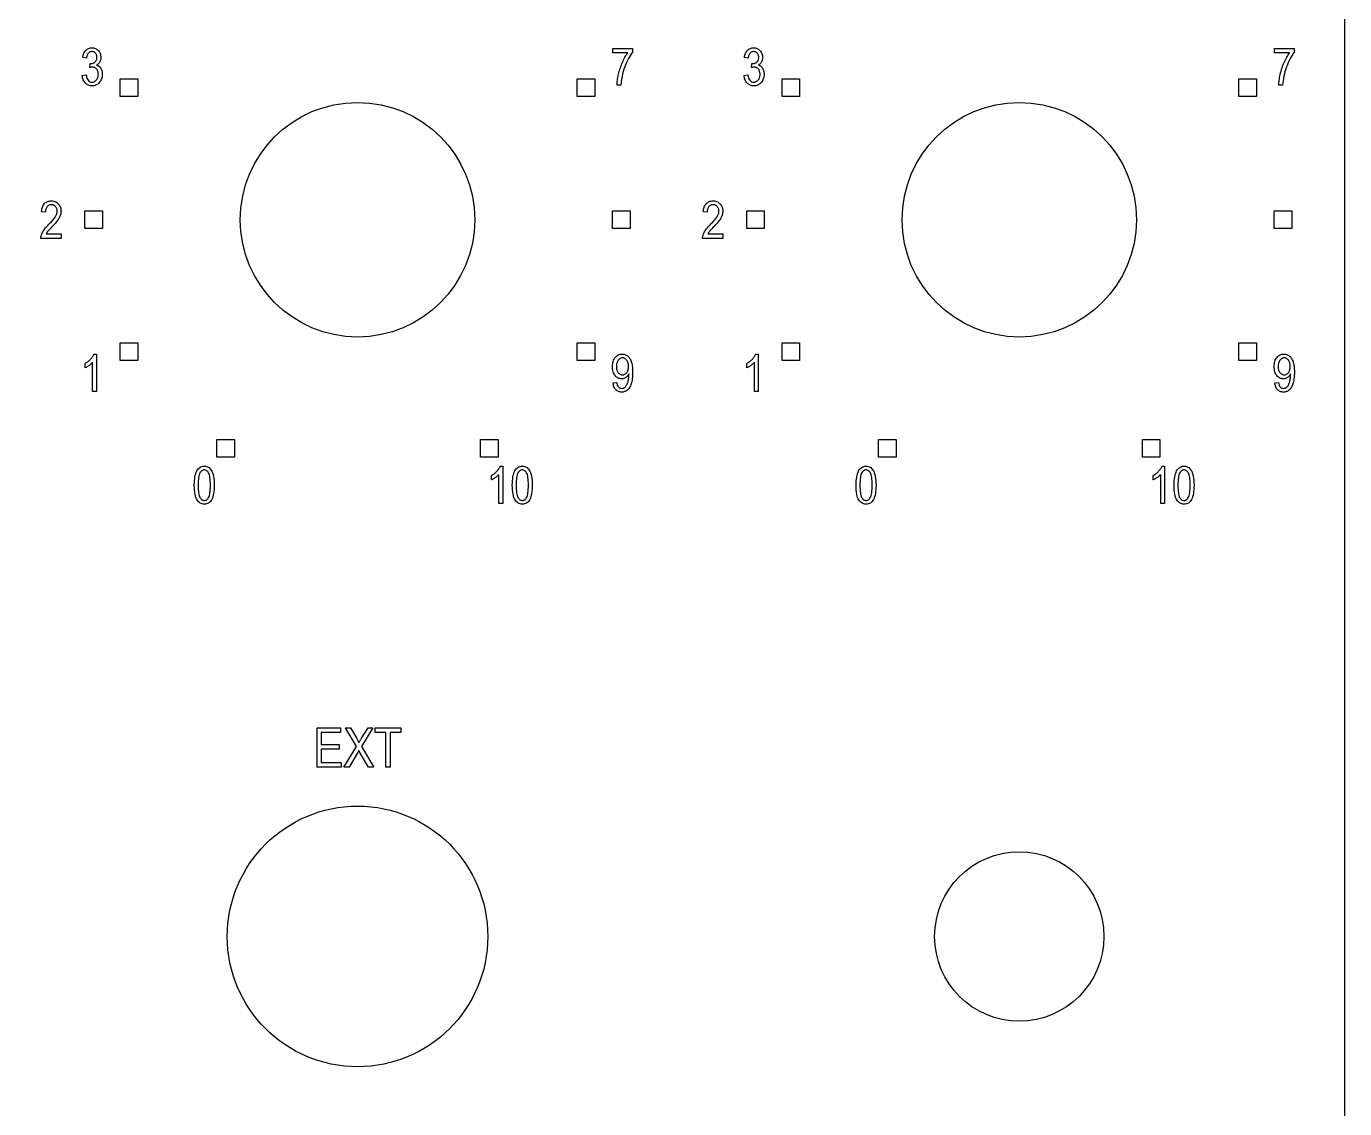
# Model space of a CAD drawing. Header units: millimetres. Extents: x 0 to 81, y 0 to 514.
# Drawn here: x 40.46 to 80.94, y 319.71 to 352.94 of the extents above; entities that cross this region are included whole.
import ezdxf

# ---------------------------------------------------------------- set-up
doc = ezdxf.new("R2010")
doc.units = ezdxf.units.MM
for name, color, linetype in [('CUT', 1, 'CONTINUOUS'), ('LEGEND', 2, 'CONTINUOUS'), ('OUTLINE', 7, 'CONTINUOUS')]:
    doc.layers.add(name, color=color, linetype=linetype)

msp = doc.modelspace()

# ---------------------------------------------------------------- linework, layer by layer
at = {"layer": 'CUT'}
for centre, radius in [((50.63, 347), 3.6), ((70.95, 347), 3.6), ((50.63, 325), 4), ((70.95, 325), 2.6)]:
    msp.add_circle(centre, radius, dxfattribs=at)
at = {"layer": 'LEGEND'}
for points in [[(42.1776, 351.4297), (42.2933, 351.4484), (42.304, 351.3957), (42.3181, 351.35), (42.3357, 351.3113), (42.3567, 351.2797), (42.3812, 351.2551), (42.4091, 351.2375), (42.4405, 351.227), (42.4753, 351.2234), (42.4947, 351.2245), (42.5134, 351.2276), (42.5315, 351.2328), (42.5489, 351.2401), (42.5657, 351.2495), (42.5818, 351.261), (42.5972, 351.2746), (42.612, 351.2902), (42.6256, 351.3076), (42.6373, 351.3261), (42.6472, 351.3459), (42.6554, 351.3669), (42.6617, 351.3891), (42.6662, 351.4126), (42.6689, 351.4373), (42.6698, 351.4633), (42.669, 351.4877), (42.6665, 351.5108), (42.6624, 351.5328), (42.6565, 351.5535), (42.6491, 351.573), (42.6399, 351.5913), (42.6292, 351.6084), (42.6167, 351.6242), (42.603, 351.6385), (42.5886, 351.6509), (42.5735, 351.6614), (42.5575, 351.6699), (42.5408, 351.6766), (42.5234, 351.6813), (42.5052, 351.6842), (42.4862, 351.6852), (42.4778, 351.6849), (42.4689, 351.6842), (42.4594, 351.683), (42.4495, 351.6812), (42.4391, 351.6791), (42.4282, 351.6764), (42.4169, 351.6732), (42.405, 351.6695), (42.4183, 351.793), (42.4362, 351.7914), (42.457, 351.7922), (42.4768, 351.7947), (42.4956, 351.7988), (42.5134, 351.8045), (42.5302, 351.8119), (42.546, 351.8208), (42.5607, 351.8315), (42.5745, 351.8438), (42.587, 351.8574), (42.5978, 351.8721), (42.6069, 351.888), (42.6144, 351.9049), (42.6202, 351.9229), (42.6243, 351.942), (42.6268, 351.9623), (42.6276, 351.9836), (42.6269, 352.0032), (42.6249, 352.0219), (42.6214, 352.0395), (42.6165, 352.0562), (42.6102, 352.0718), (42.6026, 352.0865), (42.5935, 352.1002), (42.5831, 352.1129), (42.5717, 352.1243), (42.5596, 352.1343), (42.547, 352.1426), (42.5337, 352.1495), (42.5198, 352.1549), (42.5053, 352.1587), (42.4902, 352.161), (42.4745, 352.1617), (42.4582, 352.1609), (42.4426, 352.1585), (42.4276, 352.1545), (42.4133, 352.1489), (42.3996, 352.1417), (42.3866, 352.1329), (42.3742, 352.1225), (42.3624, 352.1105), (42.3515, 352.0969), (42.3416, 352.0817), (42.3328, 352.0648), (42.325, 352.0462), (42.3182, 352.026), (42.3125, 352.0041), (42.3078, 351.9806), (42.3042, 351.9555), (42.1894, 351.9805), (42.1957, 352.0161), (42.2037, 352.0494), (42.2135, 352.0805), (42.2249, 352.1094), (42.2381, 352.136), (42.2529, 352.1604), (42.2695, 352.1825), (42.2878, 352.2023), (42.3074, 352.2199), (42.3281, 352.2352), (42.3497, 352.248), (42.3724, 352.2586), (42.396, 352.2668), (42.4207, 352.2727), (42.4463, 352.2762), (42.473, 352.2773), (42.5009, 352.276), (42.5278, 352.2721), (42.5537, 352.2655), (42.5784, 352.2563), (42.6021, 352.2444), (42.6247, 352.2299), (42.6462, 352.2127), (42.6667, 352.193), (42.6854, 352.1712), (42.7016, 352.148), (42.7153, 352.1235), (42.7265, 352.0977), (42.7352, 352.0704), (42.7414, 352.0418), (42.7451, 352.0118), (42.7464, 351.9805), (42.7459, 351.9612), (42.7443, 351.9425), (42.7416, 351.9244), (42.7379, 351.9068), (42.7331, 351.8898), (42.7273, 351.8734), (42.7204, 351.8575), (42.7124, 351.8422), (42.7035, 351.8276), (42.6937, 351.8137), (42.6831, 351.8007), (42.6717, 351.7885), (42.6594, 351.7771), (42.6463, 351.7665), (42.6323, 351.7567), (42.6175, 351.7477), (42.6312, 351.7434), (42.6444, 351.7386), (42.6569, 351.7331), (42.6689, 351.727), (42.6802, 351.7202), (42.6909, 351.7128), (42.701, 351.7048), (42.7105, 351.6961), (42.7194, 351.6867), (42.7279, 351.6766), (42.736, 351.6657), (42.7437, 351.6541), (42.7509, 351.6417), (42.7576, 351.6286), (42.7639, 351.6147), (42.7698, 351.6), (42.7751, 351.5847), (42.7797, 351.569), (42.7836, 351.5529), (42.7868, 351.5363), (42.7893, 351.5193), (42.7911, 351.5019), (42.7921, 351.484), (42.7925, 351.4656), (42.791, 351.4271), (42.7867, 351.3903), (42.7794, 351.3553), (42.7692, 351.3222), (42.7562, 351.2908), (42.7402, 351.2612), (42.7213, 351.2334), (42.6995, 351.2074), (42.6757, 351.1839), (42.6507, 351.1635), (42.6246, 351.1462), (42.5974, 351.1321), (42.569, 351.1211), (42.5394, 351.1133), (42.5087, 351.1086), (42.4769, 351.107), (42.4474, 351.1084), (42.419, 351.1125), (42.3918, 351.1193), (42.3657, 351.1289), (42.3408, 351.1412), (42.317, 351.1562), (42.2944, 351.174), (42.273, 351.1945), (42.2532, 351.2173), (42.2357, 351.242), (42.2204, 351.2686), (42.2073, 351.2971), (42.1965, 351.3274), (42.188, 351.3596), (42.1817, 351.3937), (42.1776, 351.4297)], [(58.466, 352.1227), (58.466, 352.2578), (59.0738, 352.2578), (59.0738, 352.1484), (59.0403, 352.1026), (59.0078, 352.0535), (58.9764, 352.001), (58.946, 351.9452), (58.9167, 351.8861), (58.8883, 351.8236), (58.861, 351.7578), (58.8347, 351.6887), (58.8103, 351.618), (58.7886, 351.5474), (58.7697, 351.477), (58.7535, 351.4067), (58.74, 351.3367), (58.7292, 351.2667), (58.7212, 351.197), (58.716, 351.1273), (58.5972, 351.1273), (58.5984, 351.164), (58.6009, 351.2022), (58.6047, 351.2419), (58.6098, 351.283), (58.6162, 351.3256), (58.6238, 351.3698), (58.6327, 351.4154), (58.6429, 351.4625), (58.6543, 351.5101), (58.6666, 351.5571), (58.68, 351.6035), (58.6944, 351.6494), (58.7098, 351.6947), (58.7262, 351.7395), (58.7436, 351.7837), (58.762, 351.8273), (58.7812, 351.8699), (58.8007, 351.9108), (58.8205, 351.9502), (58.8408, 351.9879), (58.8613, 352.024), (58.8823, 352.0585), (58.9036, 352.0914), (58.9253, 352.1227)], [(62.4976, 351.4297), (62.6133, 351.4484), (62.624, 351.3957), (62.6381, 351.35), (62.6557, 351.3113), (62.6767, 351.2797), (62.7012, 351.2551), (62.7291, 351.2375), (62.7605, 351.227), (62.7953, 351.2234), (62.8147, 351.2245), (62.8334, 351.2276), (62.8515, 351.2328), (62.8689, 351.2401), (62.8857, 351.2495), (62.9018, 351.261), (62.9172, 351.2746), (62.932, 351.2902), (62.9456, 351.3076), (62.9573, 351.3261), (62.9672, 351.3459), (62.9754, 351.3669), (62.9817, 351.3891), (62.9862, 351.4126), (62.9889, 351.4373), (62.9898, 351.4633), (62.989, 351.4877), (62.9865, 351.5108), (62.9824, 351.5328), (62.9765, 351.5535), (62.9691, 351.573), (62.9599, 351.5913), (62.9492, 351.6084), (62.9367, 351.6242), (62.923, 351.6385), (62.9086, 351.6509), (62.8935, 351.6614), (62.8775, 351.6699), (62.8608, 351.6766), (62.8434, 351.6813), (62.8252, 351.6842), (62.8062, 351.6852), (62.7978, 351.6849), (62.7889, 351.6842), (62.7794, 351.683), (62.7695, 351.6812), (62.7591, 351.6791), (62.7482, 351.6764), (62.7369, 351.6732), (62.725, 351.6695), (62.7383, 351.793), (62.7562, 351.7914), (62.777, 351.7922), (62.7968, 351.7947), (62.8156, 351.7988), (62.8334, 351.8045), (62.8502, 351.8119), (62.866, 351.8208), (62.8807, 351.8315), (62.8945, 351.8438), (62.907, 351.8574), (62.9178, 351.8721), (62.9269, 351.888), (62.9344, 351.9049), (62.9402, 351.9229), (62.9443, 351.942), (62.9468, 351.9623), (62.9476, 351.9836), (62.9469, 352.0032), (62.9449, 352.0219), (62.9414, 352.0395), (62.9365, 352.0562), (62.9302, 352.0718), (62.9226, 352.0865), (62.9135, 352.1002), (62.9031, 352.1129), (62.8917, 352.1243), (62.8796, 352.1343), (62.867, 352.1426), (62.8537, 352.1495), (62.8398, 352.1549), (62.8253, 352.1587), (62.8102, 352.161), (62.7945, 352.1617), (62.7782, 352.1609), (62.7626, 352.1585), (62.7476, 352.1545), (62.7333, 352.1489), (62.7196, 352.1417), (62.7066, 352.1329), (62.6942, 352.1225), (62.6824, 352.1105), (62.6715, 352.0969), (62.6616, 352.0817), (62.6528, 352.0648), (62.645, 352.0462), (62.6382, 352.026), (62.6325, 352.0041), (62.6278, 351.9806), (62.6242, 351.9555), (62.5094, 351.9805), (62.5157, 352.0161), (62.5237, 352.0494), (62.5335, 352.0805), (62.5449, 352.1094), (62.5581, 352.136), (62.5729, 352.1604), (62.5895, 352.1825), (62.6078, 352.2023), (62.6274, 352.2199), (62.6481, 352.2352), (62.6697, 352.248), (62.6924, 352.2586), (62.716, 352.2668), (62.7407, 352.2727), (62.7663, 352.2762), (62.793, 352.2773), (62.8209, 352.276), (62.8478, 352.2721), (62.8737, 352.2655), (62.8984, 352.2563), (62.9221, 352.2444), (62.9447, 352.2299), (62.9662, 352.2127), (62.9867, 352.193), (63.0054, 352.1712), (63.0216, 352.148), (63.0353, 352.1235), (63.0465, 352.0977), (63.0552, 352.0704), (63.0614, 352.0418), (63.0651, 352.0118), (63.0664, 351.9805), (63.0659, 351.9612), (63.0643, 351.9425), (63.0616, 351.9244), (63.0579, 351.9068), (63.0531, 351.8898), (63.0473, 351.8734), (63.0404, 351.8575), (63.0324, 351.8422), (63.0235, 351.8276), (63.0137, 351.8137), (63.0031, 351.8007), (62.9917, 351.7885), (62.9794, 351.7771), (62.9663, 351.7665), (62.9523, 351.7567), (62.9375, 351.7477), (62.9512, 351.7434), (62.9644, 351.7386), (62.9769, 351.7331), (62.9889, 351.727), (63.0002, 351.7202), (63.0109, 351.7128), (63.021, 351.7048), (63.0305, 351.6961), (63.0394, 351.6867), (63.0479, 351.6766), (63.056, 351.6657), (63.0637, 351.6541), (63.0709, 351.6417), (63.0776, 351.6286), (63.0839, 351.6147), (63.0898, 351.6), (63.0951, 351.5847), (63.0997, 351.569), (63.1036, 351.5529), (63.1068, 351.5363), (63.1093, 351.5193), (63.1111, 351.5019), (63.1121, 351.484), (63.1125, 351.4656), (63.111, 351.4271), (63.1067, 351.3903), (63.0994, 351.3553), (63.0892, 351.3222), (63.0762, 351.2908), (63.0602, 351.2612), (63.0413, 351.2334), (63.0195, 351.2074), (62.9957, 351.1839), (62.9707, 351.1635), (62.9446, 351.1462), (62.9174, 351.1321), (62.889, 351.1211), (62.8594, 351.1133), (62.8287, 351.1086), (62.7969, 351.107), (62.7674, 351.1084), (62.739, 351.1125), (62.7118, 351.1193), (62.6857, 351.1289), (62.6608, 351.1412), (62.637, 351.1562), (62.6144, 351.174), (62.593, 351.1945), (62.5732, 351.2173), (62.5557, 351.242), (62.5404, 351.2686), (62.5273, 351.2971), (62.5165, 351.3274), (62.508, 351.3596), (62.5017, 351.3937), (62.4976, 351.4297)], [(78.786, 352.1227), (78.786, 352.2578), (79.3938, 352.2578), (79.3938, 352.1484), (79.3603, 352.1026), (79.3278, 352.0535), (79.2964, 352.001), (79.266, 351.9452), (79.2367, 351.8861), (79.2083, 351.8236), (79.181, 351.7578), (79.1547, 351.6887), (79.1303, 351.618), (79.1086, 351.5474), (79.0897, 351.477), (79.0735, 351.4067), (79.06, 351.3367), (79.0492, 351.2667), (79.0412, 351.197), (79.036, 351.1273), (78.9172, 351.1273), (78.9184, 351.164), (78.9209, 351.2022), (78.9247, 351.2419), (78.9298, 351.283), (78.9362, 351.3256), (78.9438, 351.3698), (78.9527, 351.4154), (78.9629, 351.4625), (78.9743, 351.5101), (78.9866, 351.5571), (79, 351.6035), (79.0144, 351.6494), (79.0298, 351.6947), (79.0462, 351.7395), (79.0636, 351.7837), (79.082, 351.8273), (79.1012, 351.8699), (79.1207, 351.9108), (79.1405, 351.9502), (79.1608, 351.9879), (79.1813, 352.024), (79.2023, 352.0585), (79.2236, 352.0914), (79.2453, 352.1227)], [(43.3452, 351.32), (43.8852, 351.32), (43.8852, 350.78), (43.3452, 350.78)], [(57.3748, 351.32), (57.9148, 351.32), (57.9148, 350.78), (57.3748, 350.78)], [(63.6652, 351.32), (64.2052, 351.32), (64.2052, 350.78), (63.6652, 350.78)], [(77.6948, 351.32), (78.2348, 351.32), (78.2348, 350.78), (77.6948, 350.78)], [(41.5253, 346.5625), (41.5253, 346.4273), (40.9042, 346.4273), (40.9045, 346.4482), (40.9064, 346.4696), (40.9101, 346.4916), (40.9154, 346.5143), (40.9225, 346.5375), (40.9312, 346.5614), (40.9417, 346.5859), (40.9538, 346.6109), (40.9682, 346.6369), (40.9852, 346.664), (41.0049, 346.6923), (41.0274, 346.7217), (41.0525, 346.7522), (41.0803, 346.7839), (41.1108, 346.8168), (41.1441, 346.8508), (41.1827, 346.8899), (41.2179, 346.9267), (41.2496, 346.9612), (41.2779, 346.9935), (41.3026, 347.0234), (41.3238, 347.0511), (41.3415, 347.0765), (41.3558, 347.0996), (41.3675, 347.1214), (41.3777, 347.1428), (41.3862, 347.1638), (41.3933, 347.1845), (41.3987, 347.2047), (41.4027, 347.2246), (41.405, 347.2441), (41.4058, 347.2633), (41.405, 347.2846), (41.4026, 347.305), (41.3986, 347.3243), (41.393, 347.3427), (41.3858, 347.36), (41.377, 347.3763), (41.3666, 347.3916), (41.3546, 347.4059), (41.3414, 347.4188), (41.3275, 347.43), (41.3129, 347.4394), (41.2975, 347.4472), (41.2813, 347.4532), (41.2644, 347.4575), (41.2468, 347.4601), (41.2284, 347.4609), (41.2088, 347.46), (41.19, 347.4572), (41.1722, 347.4526), (41.1552, 347.4461), (41.1391, 347.4377), (41.124, 347.4275), (41.1097, 347.4155), (41.0964, 347.4016), (41.0843, 347.3859), (41.0738, 347.3687), (41.065, 347.3498), (41.0577, 347.3293), (41.0521, 347.3072), (41.0481, 347.2835), (41.0456, 347.2582), (41.0448, 347.2313), (40.9261, 347.2461), (40.9303, 347.286), (40.9366, 347.3234), (40.9451, 347.3582), (40.9557, 347.3905), (40.9684, 347.4203), (40.9833, 347.4474), (41.0003, 347.4721), (41.0195, 347.4941), (41.0405, 347.5136), (41.0631, 347.5305), (41.0873, 347.5448), (41.1131, 347.5565), (41.1405, 347.5656), (41.1695, 347.5721), (41.2001, 347.576), (41.2323, 347.5773), (41.2672, 347.5758), (41.2998, 347.5713), (41.3303, 347.5637), (41.3586, 347.5531), (41.3847, 347.5395), (41.4086, 347.5229), (41.4304, 347.5032), (41.4499, 347.4805), (41.4672, 347.4558), (41.4822, 347.4304), (41.4949, 347.4041), (41.5053, 347.377), (41.5134, 347.349), (41.5191, 347.3202), (41.5226, 347.2906), (41.5237, 347.2602), (41.5228, 347.233), (41.5201, 347.206), (41.5156, 347.1794), (41.5093, 347.153), (41.5012, 347.1269), (41.4912, 347.1011), (41.4795, 347.0756), (41.4659, 347.0504), (41.4499, 347.0242), (41.4305, 346.996), (41.408, 346.9657), (41.3821, 346.9333), (41.3531, 346.8988), (41.3208, 346.8622), (41.2852, 346.8236), (41.2464, 346.7828), (41.2218, 346.7575), (41.1994, 346.7343), (41.1793, 346.7132), (41.1615, 346.6941), (41.146, 346.6772), (41.1328, 346.6624), (41.1219, 346.6497), (41.1132, 346.6391), (41.1059, 346.6295), (41.0989, 346.6199), (41.0922, 346.6104), (41.086, 346.6008), (41.08, 346.5912), (41.0745, 346.5816), (41.0692, 346.5721), (41.0644, 346.5625)], [(61.8453, 346.5625), (61.8453, 346.4273), (61.2242, 346.4273), (61.2245, 346.4482), (61.2264, 346.4696), (61.2301, 346.4916), (61.2354, 346.5143), (61.2425, 346.5375), (61.2512, 346.5614), (61.2617, 346.5859), (61.2738, 346.6109), (61.2882, 346.6369), (61.3052, 346.664), (61.3249, 346.6923), (61.3474, 346.7217), (61.3725, 346.7522), (61.4003, 346.7839), (61.4308, 346.8168), (61.4641, 346.8508), (61.5027, 346.8899), (61.5379, 346.9267), (61.5696, 346.9612), (61.5979, 346.9935), (61.6226, 347.0234), (61.6438, 347.0511), (61.6615, 347.0765), (61.6758, 347.0996), (61.6875, 347.1214), (61.6977, 347.1428), (61.7062, 347.1638), (61.7133, 347.1845), (61.7188, 347.2047), (61.7227, 347.2246), (61.725, 347.2441), (61.7258, 347.2633), (61.725, 347.2846), (61.7226, 347.305), (61.7186, 347.3243), (61.713, 347.3427), (61.7058, 347.36), (61.697, 347.3763), (61.6866, 347.3916), (61.6746, 347.4059), (61.6614, 347.4188), (61.6475, 347.43), (61.6329, 347.4394), (61.6175, 347.4472), (61.6013, 347.4532), (61.5844, 347.4575), (61.5668, 347.4601), (61.5484, 347.4609), (61.5288, 347.46), (61.51, 347.4572), (61.4922, 347.4526), (61.4752, 347.4461), (61.4591, 347.4377), (61.444, 347.4275), (61.4297, 347.4155), (61.4164, 347.4016), (61.4043, 347.3859), (61.3938, 347.3687), (61.385, 347.3498), (61.3777, 347.3293), (61.3721, 347.3072), (61.3681, 347.2835), (61.3656, 347.2582), (61.3648, 347.2313), (61.2461, 347.2461), (61.2503, 347.286), (61.2566, 347.3234), (61.2651, 347.3582), (61.2757, 347.3905), (61.2884, 347.4203), (61.3033, 347.4474), (61.3203, 347.4721), (61.3395, 347.4941), (61.3605, 347.5136), (61.3831, 347.5305), (61.4073, 347.5448), (61.4331, 347.5565), (61.4605, 347.5656), (61.4895, 347.5721), (61.5201, 347.576), (61.5523, 347.5773), (61.5872, 347.5758), (61.6198, 347.5713), (61.6503, 347.5637), (61.6786, 347.5531), (61.7047, 347.5395), (61.7286, 347.5229), (61.7504, 347.5032), (61.7699, 347.4805), (61.7872, 347.4558), (61.8022, 347.4304), (61.8149, 347.4041), (61.8253, 347.377), (61.8334, 347.349), (61.8391, 347.3202), (61.8426, 347.2906), (61.8438, 347.2602), (61.8428, 347.233), (61.8401, 347.206), (61.8356, 347.1794), (61.8293, 347.153), (61.8212, 347.1269), (61.8112, 347.1011), (61.7995, 347.0756), (61.7859, 347.0504), (61.7699, 347.0242), (61.7505, 346.996), (61.728, 346.9657), (61.7021, 346.9333), (61.6731, 346.8988), (61.6408, 346.8622), (61.6052, 346.8236), (61.5664, 346.7828), (61.5418, 346.7575), (61.5194, 346.7343), (61.4993, 346.7132), (61.4815, 346.6941), (61.466, 346.6772), (61.4528, 346.6624), (61.4419, 346.6497), (61.4332, 346.6391), (61.4259, 346.6295), (61.4189, 346.6199), (61.4122, 346.6104), (61.406, 346.6008), (61.4, 346.5912), (61.3945, 346.5816), (61.3892, 346.5721), (61.3844, 346.5625)], [(42.26, 347.27), (42.8, 347.27), (42.8, 346.73), (42.26, 346.73)], [(58.46, 347.27), (59, 347.27), (59, 346.73), (58.46, 346.73)], [(62.58, 347.27), (63.12, 347.27), (63.12, 346.73), (62.58, 346.73)], [(78.78, 347.27), (79.32, 347.27), (79.32, 346.73), (78.78, 346.73)], [(42.6112, 341.7273), (42.4956, 341.7273), (42.4956, 342.6234), (42.4852, 342.6117), (42.474, 342.5999), (42.4619, 342.588), (42.4489, 342.5761), (42.4351, 342.5641), (42.4205, 342.552), (42.4049, 342.5399), (42.3886, 342.5277), (42.372, 342.5159), (42.3557, 342.5048), (42.3397, 342.4945), (42.3241, 342.4849), (42.3089, 342.476), (42.294, 342.4679), (42.2794, 342.4605), (42.2651, 342.4539), (42.2651, 342.5898), (42.2886, 342.6039), (42.3114, 342.6187), (42.3335, 342.6343), (42.3549, 342.6506), (42.3756, 342.6677), (42.3956, 342.6855), (42.4149, 342.7041), (42.4335, 342.7234), (42.4511, 342.7431), (42.4673, 342.7626), (42.4822, 342.7821), (42.4957, 342.8014), (42.5079, 342.8205), (42.5187, 342.8396), (42.5281, 342.8585), (42.5362, 342.8773), (42.6112, 342.8773)], [(43.3452, 343.22), (43.8852, 343.22), (43.8852, 342.68), (43.3452, 342.68)], [(57.3748, 343.22), (57.9148, 343.22), (57.9148, 342.68), (57.3748, 342.68)], [(58.4753, 341.9922), (58.5863, 342.0047), (58.5945, 341.9622), (58.606, 341.9254), (58.6207, 341.8942), (58.6386, 341.8687), (58.6598, 341.8489), (58.6841, 341.8348), (58.7117, 341.8263), (58.7425, 341.8234), (58.7568, 341.8241), (58.7708, 341.8259), (58.7844, 341.829), (58.7977, 341.8333), (58.8107, 341.8388), (58.8233, 341.8456), (58.8356, 341.8536), (58.8476, 341.8629), (58.8592, 341.8737), (58.8703, 341.8865), (58.881, 341.9011), (58.8912, 341.9177), (58.901, 341.9362), (58.9104, 341.9566), (58.9192, 341.9789), (58.9277, 342.0031), (58.9354, 342.0288), (58.942, 342.0556), (58.9477, 342.0834), (58.9523, 342.1123), (58.9559, 342.1422), (58.9584, 342.1732), (58.96, 342.2052), (58.9605, 342.2383), (58.9605, 342.2664), (58.9511, 342.2495), (58.941, 342.2334), (58.93, 342.2183), (58.9183, 342.2041), (58.9058, 342.1908), (58.8925, 342.1784), (58.8785, 342.1669), (58.8636, 342.1562), (58.8483, 342.1467), (58.833, 342.1385), (58.8176, 342.1315), (58.8021, 342.1258), (58.7865, 342.1213), (58.7709, 342.1182), (58.7552, 342.1163), (58.7394, 342.1156), (58.7112, 342.1172), (58.6839, 342.1219), (58.6577, 342.1297), (58.6325, 342.1407), (58.6082, 342.1548), (58.5849, 342.1721), (58.5626, 342.1925), (58.5413, 342.216), (58.5218, 342.2423), (58.5049, 342.2708), (58.4906, 342.3017), (58.4789, 342.3349), (58.4698, 342.3703), (58.4633, 342.4081), (58.4594, 342.4482), (58.4581, 342.4906), (58.4595, 342.5344), (58.4635, 342.5757), (58.4703, 342.6147), (58.4797, 342.6513), (58.4919, 342.6855), (58.5067, 342.7173), (58.5242, 342.7468), (58.5445, 342.7738), (58.5666, 342.7981), (58.59, 342.8191), (58.6144, 342.8369), (58.6401, 342.8515), (58.6669, 342.8628), (58.6948, 342.8709), (58.724, 342.8757), (58.7542, 342.8773), (58.7759, 342.8764), (58.7973, 342.8737), (58.8182, 342.8692), (58.8388, 342.8629), (58.859, 342.8548), (58.8789, 342.8448), (58.8984, 342.8331), (58.9175, 342.8195), (58.9359, 342.8042), (58.9533, 342.7872), (58.9695, 342.7685), (58.9847, 342.748), (58.9988, 342.7259), (59.0118, 342.7021), (59.0238, 342.6765), (59.0347, 342.6492), (59.0444, 342.6195), (59.0528, 342.5868), (59.0599, 342.5509), (59.0658, 342.5119), (59.0703, 342.4698), (59.0735, 342.4247), (59.0755, 342.3764), (59.0761, 342.325), (59.0754, 342.2677), (59.0733, 342.2136), (59.0698, 342.1629), (59.065, 342.1154), (59.0587, 342.0713), (59.0511, 342.0304), (59.042, 341.9929), (59.0316, 341.9586), (59.0199, 341.9271), (59.0073, 341.8978), (58.9937, 341.8706), (58.9791, 341.8457), (58.9636, 341.823), (58.947, 341.8024), (58.9294, 341.7841), (58.9109, 341.768), (58.8915, 341.7539), (58.8716, 341.7417), (58.8512, 341.7313), (58.8301, 341.7229), (58.8085, 341.7163), (58.7863, 341.7116), (58.7635, 341.7088), (58.7402, 341.7078), (58.714, 341.709), (58.6889, 341.7124), (58.6648, 341.7181), (58.6419, 341.7261), (58.6201, 341.7363), (58.5994, 341.7489), (58.5798, 341.7637), (58.5613, 341.7809), (58.5442, 341.8001), (58.5289, 341.8215), (58.5155, 341.8448), (58.5038, 341.8702), (58.494, 341.8977), (58.486, 341.9271), (58.4797, 341.9586), (58.4753, 341.9922)], [(62.9312, 341.7273), (62.8156, 341.7273), (62.8156, 342.6234), (62.8052, 342.6117), (62.794, 342.5999), (62.7819, 342.588), (62.7689, 342.5761), (62.7551, 342.5641), (62.7405, 342.552), (62.7249, 342.5399), (62.7086, 342.5277), (62.692, 342.5159), (62.6757, 342.5048), (62.6597, 342.4945), (62.6441, 342.4849), (62.6289, 342.476), (62.614, 342.4679), (62.5994, 342.4605), (62.5851, 342.4539), (62.5851, 342.5898), (62.6086, 342.6039), (62.6314, 342.6187), (62.6535, 342.6343), (62.6749, 342.6506), (62.6956, 342.6677), (62.7156, 342.6855), (62.7349, 342.7041), (62.7535, 342.7234), (62.7711, 342.7431), (62.7873, 342.7626), (62.8022, 342.7821), (62.8157, 342.8014), (62.8279, 342.8205), (62.8387, 342.8396), (62.8481, 342.8585), (62.8562, 342.8773), (62.9312, 342.8773)], [(63.6652, 343.22), (64.2052, 343.22), (64.2052, 342.68), (63.6652, 342.68)], [(77.6948, 343.22), (78.2348, 343.22), (78.2348, 342.68), (77.6948, 342.68)], [(78.7953, 341.9922), (78.9063, 342.0047), (78.9145, 341.9622), (78.926, 341.9254), (78.9407, 341.8942), (78.9586, 341.8687), (78.9798, 341.8489), (79.0041, 341.8348), (79.0317, 341.8263), (79.0625, 341.8234), (79.0768, 341.8241), (79.0908, 341.8259), (79.1044, 341.829), (79.1177, 341.8333), (79.1307, 341.8388), (79.1433, 341.8456), (79.1556, 341.8536), (79.1676, 341.8629), (79.1792, 341.8737), (79.1903, 341.8865), (79.201, 341.9011), (79.2112, 341.9177), (79.221, 341.9362), (79.2304, 341.9566), (79.2392, 341.9789), (79.2477, 342.0031), (79.2554, 342.0288), (79.262, 342.0556), (79.2677, 342.0834), (79.2723, 342.1123), (79.2759, 342.1422), (79.2784, 342.1732), (79.28, 342.2052), (79.2805, 342.2383), (79.2805, 342.2664), (79.2711, 342.2495), (79.261, 342.2334), (79.25, 342.2183), (79.2383, 342.2041), (79.2258, 342.1908), (79.2125, 342.1784), (79.1985, 342.1669), (79.1836, 342.1562), (79.1683, 342.1467), (79.153, 342.1385), (79.1376, 342.1315), (79.1221, 342.1258), (79.1065, 342.1213), (79.0909, 342.1182), (79.0752, 342.1163), (79.0594, 342.1156), (79.0312, 342.1172), (79.0039, 342.1219), (78.9777, 342.1297), (78.9525, 342.1407), (78.9282, 342.1548), (78.9049, 342.1721), (78.8826, 342.1925), (78.8613, 342.216), (78.8418, 342.2423), (78.8249, 342.2708), (78.8106, 342.3017), (78.7989, 342.3349), (78.7898, 342.3703), (78.7833, 342.4081), (78.7794, 342.4482), (78.7781, 342.4906), (78.7795, 342.5344), (78.7835, 342.5757), (78.7903, 342.6147), (78.7997, 342.6513), (78.8119, 342.6855), (78.8267, 342.7173), (78.8442, 342.7468), (78.8645, 342.7738), (78.8866, 342.7981), (78.91, 342.8191), (78.9344, 342.8369), (78.9601, 342.8515), (78.9869, 342.8628), (79.0148, 342.8709), (79.044, 342.8757), (79.0742, 342.8773), (79.0959, 342.8764), (79.1173, 342.8737), (79.1382, 342.8692), (79.1588, 342.8629), (79.179, 342.8548), (79.1989, 342.8448), (79.2184, 342.8331), (79.2375, 342.8195), (79.2559, 342.8042), (79.2733, 342.7872), (79.2895, 342.7685), (79.3047, 342.748), (79.3188, 342.7259), (79.3318, 342.7021), (79.3438, 342.6765), (79.3547, 342.6492), (79.3644, 342.6195), (79.3728, 342.5868), (79.3799, 342.5509), (79.3858, 342.5119), (79.3903, 342.4698), (79.3935, 342.4247), (79.3955, 342.3764), (79.3961, 342.325), (79.3954, 342.2677), (79.3933, 342.2136), (79.3898, 342.1629), (79.385, 342.1154), (79.3787, 342.0713), (79.3711, 342.0304), (79.362, 341.9929), (79.3516, 341.9586), (79.3399, 341.9271), (79.3273, 341.8978), (79.3137, 341.8706), (79.2991, 341.8457), (79.2836, 341.823), (79.267, 341.8024), (79.2494, 341.7841), (79.2309, 341.768), (79.2115, 341.7539), (79.1916, 341.7417), (79.1712, 341.7313), (79.1501, 341.7229), (79.1285, 341.7163), (79.1063, 341.7116), (79.0835, 341.7088), (79.0602, 341.7078), (79.034, 341.709), (79.0089, 341.7124), (78.9848, 341.7181), (78.9619, 341.7261), (78.9401, 341.7363), (78.9194, 341.7489), (78.8998, 341.7637), (78.8813, 341.7809), (78.8642, 341.8001), (78.8489, 341.8215), (78.8355, 341.8448), (78.8238, 341.8702), (78.814, 341.8977), (78.806, 341.9271), (78.7997, 341.9586), (78.7953, 341.9922)], [(58.948, 342.4977), (58.9471, 342.5275), (58.9446, 342.5557), (58.9403, 342.5823), (58.9343, 342.6072), (58.9266, 342.6305), (58.9172, 342.6522), (58.9061, 342.6722), (58.8933, 342.6906), (58.8794, 342.7071), (58.8649, 342.7214), (58.85, 342.7335), (58.8345, 342.7434), (58.8185, 342.751), (58.802, 342.7565), (58.785, 342.7598), (58.7675, 342.7609), (58.7492, 342.7598), (58.7314, 342.7563), (58.7141, 342.7504), (58.6973, 342.7422), (58.681, 342.7316), (58.6652, 342.7188), (58.6499, 342.7035), (58.6351, 342.6859), (58.6215, 342.6664), (58.6096, 342.6453), (58.5996, 342.6227), (58.5914, 342.5984), (58.5851, 342.5727), (58.5805, 342.5453), (58.5778, 342.5164), (58.5769, 342.4859), (58.5778, 342.4585), (58.5804, 342.4325), (58.5847, 342.408), (58.5908, 342.3849), (58.5986, 342.3632), (58.6081, 342.3429), (58.6194, 342.3241), (58.6324, 342.3066), (58.6466, 342.291), (58.6615, 342.2774), (58.677, 342.2659), (58.6933, 342.2565), (58.7102, 342.2492), (58.7279, 342.244), (58.7462, 342.2409), (58.7652, 342.2398), (58.7839, 342.2409), (58.802, 342.244), (58.8193, 342.2493), (58.8359, 342.2566), (58.8517, 342.2661), (58.8668, 342.2776), (58.8812, 342.2913), (58.8949, 342.307), (58.9073, 342.3247), (58.9181, 342.3441), (58.9272, 342.3653), (58.9347, 342.3883), (58.9405, 342.413), (58.9447, 342.4395), (58.9472, 342.4677), (58.948, 342.4977)], [(79.268, 342.4977), (79.2671, 342.5275), (79.2646, 342.5557), (79.2603, 342.5823), (79.2543, 342.6072), (79.2466, 342.6305), (79.2372, 342.6522), (79.2261, 342.6722), (79.2133, 342.6906), (79.1994, 342.7071), (79.1849, 342.7214), (79.17, 342.7335), (79.1545, 342.7434), (79.1385, 342.751), (79.122, 342.7565), (79.105, 342.7598), (79.0875, 342.7609), (79.0692, 342.7598), (79.0514, 342.7563), (79.0341, 342.7504), (79.0173, 342.7422), (79.001, 342.7316), (78.9852, 342.7188), (78.9699, 342.7035), (78.9551, 342.6859), (78.9415, 342.6664), (78.9296, 342.6453), (78.9196, 342.6227), (78.9114, 342.5984), (78.9051, 342.5727), (78.9005, 342.5453), (78.8978, 342.5164), (78.8969, 342.4859), (78.8978, 342.4585), (78.9004, 342.4325), (78.9047, 342.408), (78.9108, 342.3849), (78.9186, 342.3632), (78.9281, 342.3429), (78.9394, 342.3241), (78.9524, 342.3066), (78.9666, 342.291), (78.9815, 342.2774), (78.997, 342.2659), (79.0133, 342.2565), (79.0302, 342.2492), (79.0479, 342.244), (79.0662, 342.2409), (79.0852, 342.2398), (79.1039, 342.2409), (79.122, 342.244), (79.1393, 342.2493), (79.1559, 342.2566), (79.1717, 342.2661), (79.1868, 342.2776), (79.2012, 342.2913), (79.2149, 342.307), (79.2273, 342.3247), (79.2381, 342.3441), (79.2472, 342.3653), (79.2547, 342.3883), (79.2605, 342.413), (79.2647, 342.4395), (79.2672, 342.4677), (79.268, 342.4977)], [(46.31, 340.2552), (46.85, 340.2552), (46.85, 339.7152), (46.31, 339.7152)], [(54.41, 340.2552), (54.95, 340.2552), (54.95, 339.7152), (54.41, 339.7152)], [(66.63, 340.2552), (67.17, 340.2552), (67.17, 339.7152), (66.63, 339.7152)], [(74.73, 340.2552), (75.27, 340.2552), (75.27, 339.7152), (74.73, 339.7152)], [(45.6175, 338.8515), (45.6187, 338.9214), (45.6224, 338.9869), (45.6284, 339.0481), (45.6369, 339.1049), (45.6479, 339.1573), (45.6612, 339.2053), (45.677, 339.249), (45.6952, 339.2883), (45.7158, 339.3231), (45.7387, 339.3532), (45.7639, 339.3787), (45.7914, 339.3996), (45.8212, 339.4158), (45.8534, 339.4274), (45.8878, 339.4344), (45.9245, 339.4367), (45.9572, 339.4348), (45.9882, 339.4292), (46.0173, 339.4198), (46.0446, 339.4066), (46.0702, 339.3897), (46.094, 339.369), (46.116, 339.3446), (46.1363, 339.3164), (46.1582, 339.2773), (46.1773, 339.2328), (46.1934, 339.1829), (46.2066, 339.1275), (46.2168, 339.0667), (46.2241, 339.0004), (46.2285, 338.9287), (46.23, 338.8515), (46.2288, 338.782), (46.2252, 338.7168), (46.2191, 338.6559), (46.2107, 338.5993), (46.1998, 338.547), (46.1865, 338.499), (46.1708, 338.4554), (46.1527, 338.416), (46.1321, 338.3811), (46.1093, 338.3509), (46.0841, 338.3253), (46.0566, 338.3044), (46.0267, 338.2881), (45.9945, 338.2765), (45.9599, 338.2695), (45.923, 338.2672), (45.8901, 338.2692), (45.8588, 338.2754), (45.8291, 338.2856), (45.8008, 338.3), (45.7741, 338.3184), (45.7489, 338.341), (45.7252, 338.3677), (45.703, 338.3984), (45.683, 338.4342), (45.6656, 338.476), (45.6509, 338.5237), (45.6389, 338.5773), (45.6295, 338.6369), (45.6228, 338.7025), (45.6188, 338.7741), (45.6175, 338.8515)], [(45.7355, 338.8515), (45.7363, 338.7847), (45.7388, 338.7236), (45.743, 338.6682), (45.7488, 338.6186), (45.7564, 338.5748), (45.7656, 338.5367), (45.7764, 338.5043), (45.789, 338.4777), (45.8028, 338.4555), (45.8176, 338.4362), (45.8334, 338.4199), (45.85, 338.4065), (45.8676, 338.3961), (45.8862, 338.3887), (45.9057, 338.3843), (45.9261, 338.3828), (45.9454, 338.3843), (45.9639, 338.3888), (45.9816, 338.3963), (45.9986, 338.4068), (46.0147, 338.4203), (46.03, 338.4369), (46.0444, 338.4564), (46.0581, 338.4789), (46.0706, 338.5057), (46.0814, 338.5382), (46.0905, 338.5763), (46.098, 338.6201), (46.1038, 338.6695), (46.1079, 338.7245), (46.1104, 338.7852), (46.1112, 338.8515), (46.1104, 338.9186), (46.1079, 338.9798), (46.1037, 339.0353), (46.0979, 339.0849), (46.0903, 339.1288), (46.0811, 339.1669), (46.0703, 339.1992), (46.0577, 339.2258), (46.0439, 339.2479), (46.029, 339.2671), (46.0131, 339.2834), (45.9963, 339.2967), (45.9785, 339.307), (45.9597, 339.3144), (45.9399, 339.3188), (45.9191, 339.3203), (45.8999, 339.3188), (45.8816, 339.3143), (45.864, 339.3068), (45.8473, 339.2963), (45.8313, 339.2828), (45.8162, 339.2662), (45.8018, 339.2467), (45.7882, 339.2242), (45.7758, 339.1974), (45.7651, 339.1649), (45.7561, 339.1268), (45.7487, 339.083), (45.7429, 339.0336), (45.7388, 338.9786), (45.7363, 338.9179), (45.7355, 338.8515)], [(55.087, 338.2867), (54.9714, 338.2867), (54.9714, 339.1828), (54.961, 339.171), (54.9498, 339.1592), (54.9377, 339.1474), (54.9247, 339.1354), (54.9109, 339.1234), (54.8963, 339.1114), (54.8807, 339.0993), (54.8644, 339.0871), (54.8477, 339.0753), (54.8315, 339.0642), (54.8155, 339.0538), (54.7999, 339.0442), (54.7847, 339.0354), (54.7697, 339.0273), (54.7552, 339.0199), (54.7409, 339.0133), (54.7409, 339.1492), (54.7644, 339.1633), (54.7872, 339.1781), (54.8093, 339.1936), (54.8307, 339.2099), (54.8514, 339.227), (54.8714, 339.2449), (54.8907, 339.2635), (54.9093, 339.2828), (54.9269, 339.3025), (54.9431, 339.322), (54.958, 339.3414), (54.9715, 339.3607), (54.9837, 339.3799), (54.9945, 339.399), (55.0039, 339.4179), (55.012, 339.4367), (55.087, 339.4367)], [(55.3823, 338.8515), (55.3836, 338.9214), (55.3872, 338.9869), (55.3933, 339.0481), (55.4018, 339.1049), (55.4127, 339.1573), (55.4261, 339.2053), (55.4419, 339.249), (55.4601, 339.2883), (55.4807, 339.3231), (55.5036, 339.3532), (55.5288, 339.3787), (55.5563, 339.3996), (55.5861, 339.4158), (55.6182, 339.4274), (55.6526, 339.4344), (55.6894, 339.4367), (55.7221, 339.4348), (55.753, 339.4292), (55.7821, 339.4198), (55.8095, 339.4066), (55.8351, 339.3897), (55.8589, 339.369), (55.8809, 339.3446), (55.9011, 339.3164), (55.9231, 339.2773), (55.9421, 339.2328), (55.9582, 339.1829), (55.9714, 339.1275), (55.9817, 339.0667), (55.989, 339.0004), (55.9934, 338.9287), (55.9948, 338.8515), (55.9936, 338.782), (55.99, 338.7168), (55.984, 338.6559), (55.9755, 338.5993), (55.9646, 338.547), (55.9513, 338.499), (55.9356, 338.4554), (55.9175, 338.416), (55.897, 338.3811), (55.8741, 338.3509), (55.8489, 338.3253), (55.8214, 338.3044), (55.7915, 338.2881), (55.7593, 338.2765), (55.7247, 338.2695), (55.6878, 338.2672), (55.655, 338.2692), (55.6237, 338.2754), (55.5939, 338.2856), (55.5656, 338.3), (55.5389, 338.3184), (55.5137, 338.341), (55.49, 338.3677), (55.4679, 338.3984), (55.4478, 338.4342), (55.4305, 338.476), (55.4158, 338.5237), (55.4037, 338.5773), (55.3944, 338.6369), (55.3877, 338.7025), (55.3837, 338.7741), (55.3823, 338.8515)], [(55.5003, 338.8515), (55.5011, 338.7847), (55.5037, 338.7236), (55.5078, 338.6682), (55.5137, 338.6186), (55.5212, 338.5748), (55.5304, 338.5367), (55.5413, 338.5043), (55.5538, 338.4777), (55.5677, 338.4555), (55.5825, 338.4362), (55.5982, 338.4199), (55.6149, 338.4065), (55.6325, 338.3961), (55.651, 338.3887), (55.6705, 338.3843), (55.6909, 338.3828), (55.7103, 338.3843), (55.7288, 338.3888), (55.7465, 338.3963), (55.7634, 338.4068), (55.7795, 338.4203), (55.7948, 338.4369), (55.8093, 338.4564), (55.823, 338.4789), (55.8354, 338.5057), (55.8462, 338.5382), (55.8553, 338.5763), (55.8628, 338.6201), (55.8686, 338.6695), (55.8728, 338.7245), (55.8753, 338.7852), (55.8761, 338.8515), (55.8753, 338.9186), (55.8727, 338.9798), (55.8686, 339.0353), (55.8627, 339.0849), (55.8552, 339.1288), (55.846, 339.1669), (55.8351, 339.1992), (55.8226, 339.2258), (55.8087, 339.2479), (55.7938, 339.2671), (55.778, 339.2834), (55.7612, 339.2967), (55.7433, 339.307), (55.7245, 339.3144), (55.7047, 339.3188), (55.6839, 339.3203), (55.6648, 339.3188), (55.6464, 339.3143), (55.6289, 339.3068), (55.6121, 339.2963), (55.5962, 339.2828), (55.581, 339.2662), (55.5666, 339.2467), (55.553, 339.2242), (55.5407, 339.1974), (55.53, 339.1649), (55.5209, 339.1268), (55.5135, 339.083), (55.5077, 339.0336), (55.5036, 338.9786), (55.5011, 338.9179), (55.5003, 338.8515)], [(65.9375, 338.8515), (65.9387, 338.9214), (65.9424, 338.9869), (65.9484, 339.0481), (65.9569, 339.1049), (65.9679, 339.1573), (65.9812, 339.2053), (65.997, 339.249), (66.0152, 339.2883), (66.0358, 339.3231), (66.0587, 339.3532), (66.0839, 339.3787), (66.1114, 339.3996), (66.1412, 339.4158), (66.1734, 339.4274), (66.2078, 339.4344), (66.2445, 339.4367), (66.2772, 339.4348), (66.3082, 339.4292), (66.3373, 339.4198), (66.3646, 339.4066), (66.3902, 339.3897), (66.414, 339.369), (66.436, 339.3446), (66.4562, 339.3164), (66.4782, 339.2773), (66.4973, 339.2328), (66.5134, 339.1829), (66.5266, 339.1275), (66.5368, 339.0667), (66.5441, 339.0004), (66.5485, 338.9287), (66.55, 338.8515), (66.5488, 338.782), (66.5452, 338.7168), (66.5391, 338.6559), (66.5307, 338.5993), (66.5198, 338.547), (66.5065, 338.499), (66.4908, 338.4554), (66.4727, 338.416), (66.4521, 338.3811), (66.4293, 338.3509), (66.4041, 338.3253), (66.3766, 338.3044), (66.3467, 338.2881), (66.3145, 338.2765), (66.2799, 338.2695), (66.243, 338.2672), (66.2101, 338.2692), (66.1788, 338.2754), (66.1491, 338.2856), (66.1208, 338.3), (66.0941, 338.3184), (66.0689, 338.341), (66.0452, 338.3677), (66.023, 338.3984), (66.003, 338.4342), (65.9856, 338.476), (65.9709, 338.5237), (65.9589, 338.5773), (65.9495, 338.6369), (65.9428, 338.7025), (65.9388, 338.7741), (65.9375, 338.8515)], [(66.0555, 338.8515), (66.0563, 338.7847), (66.0588, 338.7236), (66.063, 338.6682), (66.0688, 338.6186), (66.0764, 338.5748), (66.0856, 338.5367), (66.0964, 338.5043), (66.109, 338.4777), (66.1228, 338.4555), (66.1376, 338.4362), (66.1534, 338.4199), (66.17, 338.4065), (66.1876, 338.3961), (66.2062, 338.3887), (66.2257, 338.3843), (66.2461, 338.3828), (66.2654, 338.3843), (66.2839, 338.3888), (66.3016, 338.3963), (66.3186, 338.4068), (66.3347, 338.4203), (66.35, 338.4369), (66.3644, 338.4564), (66.3781, 338.4789), (66.3906, 338.5057), (66.4014, 338.5382), (66.4105, 338.5763), (66.418, 338.6201), (66.4238, 338.6695), (66.4279, 338.7245), (66.4304, 338.7852), (66.4312, 338.8515), (66.4304, 338.9186), (66.4279, 338.9798), (66.4237, 339.0353), (66.4179, 339.0849), (66.4103, 339.1288), (66.4011, 339.1669), (66.3903, 339.1992), (66.3777, 339.2258), (66.3639, 339.2479), (66.349, 339.2671), (66.3331, 339.2834), (66.3163, 339.2967), (66.2985, 339.307), (66.2797, 339.3144), (66.2599, 339.3188), (66.2391, 339.3203), (66.2199, 339.3188), (66.2016, 339.3143), (66.184, 339.3068), (66.1673, 339.2963), (66.1513, 339.2828), (66.1362, 339.2662), (66.1218, 339.2467), (66.1082, 339.2242), (66.0958, 339.1974), (66.0851, 339.1649), (66.0761, 339.1268), (66.0687, 339.083), (66.0629, 339.0336), (66.0588, 338.9786), (66.0563, 338.9179), (66.0555, 338.8515)], [(75.407, 338.2867), (75.2914, 338.2867), (75.2914, 339.1828), (75.281, 339.171), (75.2698, 339.1592), (75.2577, 339.1474), (75.2447, 339.1354), (75.2309, 339.1234), (75.2163, 339.1114), (75.2007, 339.0993), (75.1844, 339.0871), (75.1677, 339.0753), (75.1515, 339.0642), (75.1355, 339.0538), (75.1199, 339.0442), (75.1047, 339.0354), (75.0897, 339.0273), (75.0752, 339.0199), (75.0609, 339.0133), (75.0609, 339.1492), (75.0844, 339.1633), (75.1072, 339.1781), (75.1293, 339.1936), (75.1507, 339.2099), (75.1714, 339.227), (75.1914, 339.2449), (75.2107, 339.2635), (75.2293, 339.2828), (75.2469, 339.3025), (75.2631, 339.322), (75.278, 339.3414), (75.2915, 339.3607), (75.3037, 339.3799), (75.3145, 339.399), (75.3239, 339.4179), (75.332, 339.4367), (75.407, 339.4367)], [(75.7023, 338.8515), (75.7036, 338.9214), (75.7072, 338.9869), (75.7133, 339.0481), (75.7218, 339.1049), (75.7327, 339.1573), (75.7461, 339.2053), (75.7619, 339.249), (75.7801, 339.2883), (75.8007, 339.3231), (75.8236, 339.3532), (75.8488, 339.3787), (75.8763, 339.3996), (75.9061, 339.4158), (75.9382, 339.4274), (75.9726, 339.4344), (76.0094, 339.4367), (76.0421, 339.4348), (76.073, 339.4292), (76.1021, 339.4198), (76.1295, 339.4066), (76.1551, 339.3897), (76.1789, 339.369), (76.2009, 339.3446), (76.2211, 339.3164), (76.2431, 339.2773), (76.2621, 339.2328), (76.2782, 339.1829), (76.2914, 339.1275), (76.3017, 339.0667), (76.309, 339.0004), (76.3134, 338.9287), (76.3148, 338.8515), (76.3136, 338.782), (76.31, 338.7168), (76.304, 338.6559), (76.2955, 338.5993), (76.2846, 338.547), (76.2713, 338.499), (76.2556, 338.4554), (76.2375, 338.416), (76.217, 338.3811), (76.1941, 338.3509), (76.1689, 338.3253), (76.1414, 338.3044), (76.1115, 338.2881), (76.0793, 338.2765), (76.0447, 338.2695), (76.0078, 338.2672), (75.975, 338.2692), (75.9437, 338.2754), (75.9139, 338.2856), (75.8856, 338.3), (75.8589, 338.3184), (75.8337, 338.341), (75.81, 338.3677), (75.7879, 338.3984), (75.7678, 338.4342), (75.7505, 338.476), (75.7358, 338.5237), (75.7237, 338.5773), (75.7144, 338.6369), (75.7077, 338.7025), (75.7037, 338.7741), (75.7023, 338.8515)], [(75.8203, 338.8515), (75.8211, 338.7847), (75.8237, 338.7236), (75.8278, 338.6682), (75.8337, 338.6186), (75.8412, 338.5748), (75.8504, 338.5367), (75.8613, 338.5043), (75.8738, 338.4777), (75.8877, 338.4555), (75.9025, 338.4362), (75.9182, 338.4199), (75.9349, 338.4065), (75.9525, 338.3961), (75.971, 338.3887), (75.9905, 338.3843), (76.0109, 338.3828), (76.0303, 338.3843), (76.0488, 338.3888), (76.0665, 338.3963), (76.0834, 338.4068), (76.0995, 338.4203), (76.1148, 338.4369), (76.1293, 338.4564), (76.143, 338.4789), (76.1554, 338.5057), (76.1662, 338.5382), (76.1753, 338.5763), (76.1828, 338.6201), (76.1886, 338.6695), (76.1928, 338.7245), (76.1953, 338.7852), (76.1961, 338.8515), (76.1953, 338.9186), (76.1927, 338.9798), (76.1886, 339.0353), (76.1827, 339.0849), (76.1752, 339.1288), (76.166, 339.1669), (76.1551, 339.1992), (76.1426, 339.2258), (76.1287, 339.2479), (76.1138, 339.2671), (76.098, 339.2834), (76.0812, 339.2967), (76.0633, 339.307), (76.0445, 339.3144), (76.0247, 339.3188), (76.0039, 339.3203), (75.9848, 339.3188), (75.9664, 339.3143), (75.9489, 339.3068), (75.9321, 339.2963), (75.9162, 339.2828), (75.901, 339.2662), (75.8866, 339.2467), (75.873, 339.2242), (75.8607, 339.1974), (75.85, 339.1649), (75.8409, 339.1268), (75.8335, 339.083), (75.8277, 339.0336), (75.8236, 338.9786), (75.8211, 338.9179), (75.8203, 338.8515)], [(49.3849, 330.1916), (49.3849, 331.4084), (50.1062, 331.4084), (50.1062, 331.2648), (49.5169, 331.2648), (49.5169, 330.8921), (50.0689, 330.8921), (50.0689, 330.7494), (49.5169, 330.7494), (49.5169, 330.3352), (50.1295, 330.3352), (50.1295, 330.1916)], [(50.2108, 330.1916), (50.5968, 330.8257), (50.2565, 331.4084), (50.4133, 331.4084), (50.5951, 331.0963), (50.6085, 331.0729), (50.621, 331.0509), (50.6324, 331.0302), (50.6429, 331.0108), (50.6523, 330.9928), (50.6608, 330.9762), (50.6683, 330.9609), (50.6748, 330.9469), (50.6831, 330.9633), (50.6919, 330.9799), (50.7011, 330.9968), (50.7107, 331.014), (50.7208, 331.0314), (50.7313, 331.0492), (50.7423, 331.0672), (50.7537, 331.0855), (50.9554, 331.4084), (51.0982, 331.4084), (50.7479, 330.8349), (51.1256, 330.1916), (50.9629, 330.1916), (50.7113, 330.6257), (50.7061, 330.6349), (50.7009, 330.6445), (50.6956, 330.6542), (50.6902, 330.6643), (50.6848, 330.6746), (50.6793, 330.6851), (50.6738, 330.696), (50.6682, 330.707), (50.66, 330.6911), (50.6524, 330.6764), (50.6455, 330.6631), (50.6391, 330.651), (50.6334, 330.6402), (50.6283, 330.6308), (50.6239, 330.6226), (50.62, 330.6157), (50.3694, 330.1916)], [(51.4974, 330.1916), (51.4974, 331.2648), (51.1687, 331.2648), (51.1687, 331.4084), (51.9598, 331.4084), (51.9598, 331.2648), (51.6294, 331.2648), (51.6294, 330.1916)]]:
    msp.add_lwpolyline(points, close=True, dxfattribs=at)
at = {"layer": 'OUTLINE'}
msp.add_lwpolyline([(0, 514), (80.94, 514), (80.94, 0), (0, 0)], close=True, dxfattribs=at)

doc.saveas('drawing.dxf')
